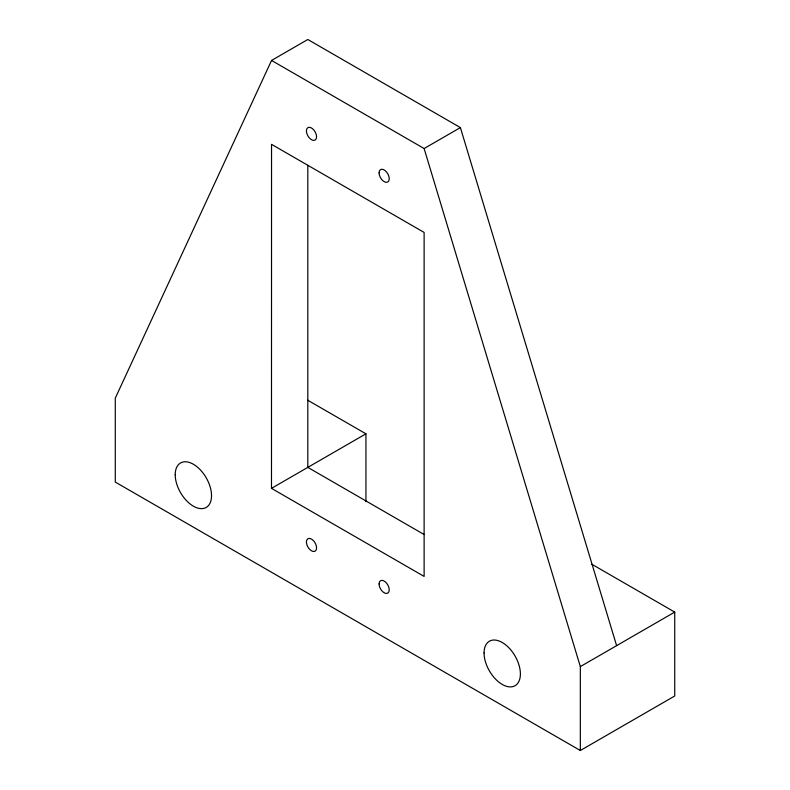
<?xml version="1.0" encoding="UTF-8"?>
<svg xmlns="http://www.w3.org/2000/svg" width="790" height="790" viewBox="0 0 790 790"><rect width="100%" height="100%" fill="white"/><g stroke="black" fill="none" stroke-linecap="round" stroke-linejoin="round"><path stroke-width="1.19" d="M271.484 488.358L271.543 144.343L424.121 232.428L424.121 576.414L271.484 488.358L365.938 433.819L365.938 501.68M616.605 645.657L460.392 127.595L307.814 39.5L271.543 60.445L115.271 398.17L115.271 482.068L580.334 750.5L674.729 696L674.729 612.102L591.838 564.248M271.543 60.445L424.121 148.53L460.392 127.595M580.334 750.5L580.334 666.602L674.729 612.102M307.488 400.076L365.938 433.819M424.112 534.524L307.814 467.384L307.814 165.317M424.121 148.53L580.334 666.602M306.411 542.019A7.189 4.157 60 0 0 314.045 551.509A7.189 4.157 60 0 0 314.045 541.338A7.189 4.157 60 0 0 306.411 542.019M379.072 583.968A7.189 4.157 60 0 0 386.705 593.458A7.189 4.157 60 0 0 386.705 583.287A7.189 4.157 60 0 0 379.072 583.968M379.072 172.862A7.189 4.157 60 0 0 386.705 182.352A7.189 4.157 60 0 0 386.705 172.181A7.189 4.157 60 0 0 379.072 172.862M306.411 130.913A7.189 4.157 60 0 0 314.045 140.403A7.189 4.157 60 0 0 314.045 130.232A7.189 4.157 60 0 0 306.411 130.913M175.212 474.721A25.685 14.832 60 0 0 202.457 508.612A25.685 14.832 60 0 0 202.457 472.292A25.685 14.832 60 0 0 175.212 474.721M484.063 652.965A25.685 14.832 60 0 0 511.308 686.865A25.685 14.832 60 0 0 511.308 650.535A25.685 14.832 60 0 0 484.063 652.965"/></g></svg>
